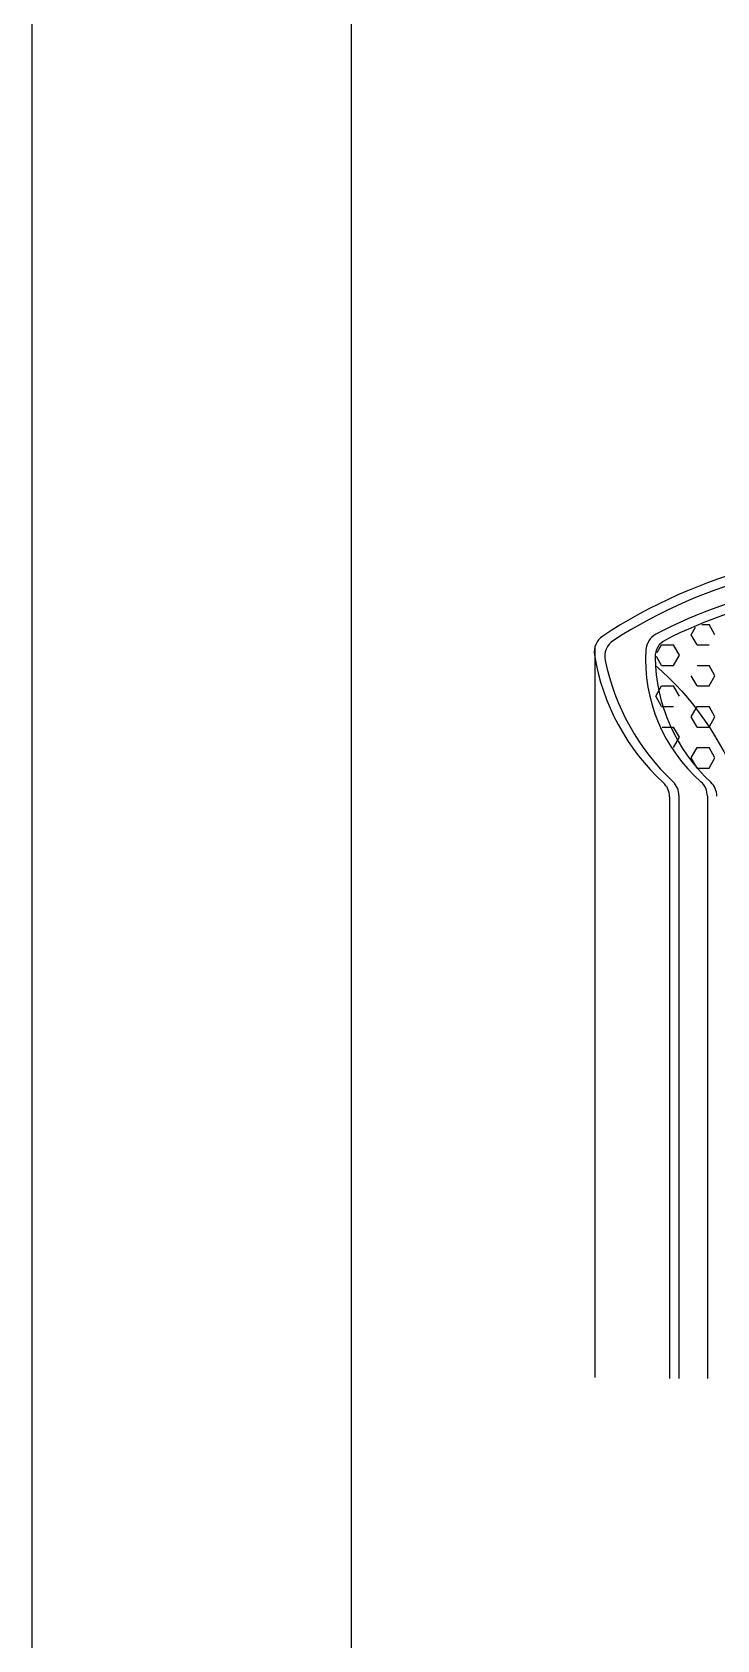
# Model space of a CAD drawing. Header units: inches. Extents: x 11 to 53.5, y 7.4 to 32.2.
# Drawn here: x 11.022 to 11.745, y 11.86 to 13.557 of the extents above; entities that cross this region are included whole.
import ezdxf

# ---------------------------------------------------------------- set-up
doc = ezdxf.new("R2010")
doc.units = ezdxf.units.IN
doc.header["$MEASUREMENT"] = 0
for name, color, linetype in [('1', 1, 'Continuous'), ('4', 4, 'Continuous'), ('kadrbm', 4, 'Continuous')]:
    doc.layers.add(name, color=color, linetype=linetype)

# ---------------------------------------------------------------- blocks, each defined once
blk = doc.blocks.new('kadrbm')
at = {"layer": 'kadrbm', "color": 4}
blk.add_lwpolyline([(0, 0), (0, 24.7972), (21, 24.7972), (21, 0), (0, 0)], close=True, dxfattribs=at)
blk.add_lwpolyline([(20.6631, 0.3257), (20.6631, 24.4603), (0.3369, 24.4603), (0.3369, 0.3257), (20.6631, 0.3257)], dxfattribs=at)

msp = doc.modelspace()

# ---------------------------------------------------------------- linework, layer by layer
at = {"layer": '1'}
for p, q in [((11.7178, 12.921), (11.7223, 12.9289)), ((11.729, 12.9319), (11.7365, 12.9319)), ((11.7428, 12.921), (11.7365, 12.9319)), ((11.6819, 12.9022), (11.6865, 12.9102)), ((11.6865, 12.9102), (11.699, 12.9102)), ((11.7053, 12.8994), (11.699, 12.9102)), ((11.724, 12.9102), (11.7178, 12.921)), ((11.724, 12.9102), (11.7365, 12.9102)), ((11.6865, 12.8886), (11.6811, 12.8979)), ((11.699, 12.8886), (11.7053, 12.8994)), ((11.6865, 12.8886), (11.699, 12.8886)), ((11.724, 12.8669), (11.7178, 12.8777)), ((11.724, 12.8886), (11.7365, 12.8886)), ((11.7428, 12.8777), (11.7365, 12.8886)), ((11.7365, 12.8669), (11.7428, 12.8777)), ((11.6803, 12.8561), (11.6865, 12.8669)), ((11.6865, 12.8669), (11.699, 12.8669)), ((11.7053, 12.8561), (11.699, 12.8669)), ((11.724, 12.8669), (11.7365, 12.8669)), ((11.6865, 12.8453), (11.6803, 12.8561)), ((11.6865, 12.8453), (11.699, 12.8453)), ((11.7178, 12.8344), (11.724, 12.8453)), ((11.724, 12.8453), (11.7365, 12.8453)), ((11.7428, 12.8344), (11.7365, 12.8453)), ((11.724, 12.8236), (11.7178, 12.8344)), ((11.7365, 12.8236), (11.7428, 12.8344)), ((11.6869, 12.8236), (11.699, 12.8236)), ((11.7053, 12.8128), (11.699, 12.8236)), ((11.699, 12.802), (11.7053, 12.8128)), ((11.724, 12.8236), (11.7365, 12.8236)), ((11.7178, 12.7911), (11.724, 12.802)), ((11.724, 12.7803), (11.7178, 12.7911)), ((11.724, 12.802), (11.7365, 12.802)), ((11.7428, 12.7911), (11.7365, 12.802)), ((11.7365, 12.7803), (11.7428, 12.7911)), ((11.724, 12.7803), (11.7365, 12.7803)), ((11.7048, 12.7513), (11.7048, 12.1363)), ((11.7348, 12.7508), (11.7348, 12.1363))]:
    msp.add_line(p, q, dxfattribs=at)
msp.add_lwpolyline([(11.6798, 12.8889, -0.247646), (11.7871, 12.6103)], format="xyb", dxfattribs=at)
for centre, radius, start, end in [((11.9277, 12.4594), 0.5412, 85.891, 122.6686), ((11.9226, 12.4592), 0.5219, 85.0053, 117.6467), ((11.9226, 12.4592), 0.5119, 85.0053, 116.9749), ((11.6353, 12.9028), 0.02, 123.4033, 189.2444), ((11.6464, 12.8981), 0.02, 122.6686, 191.8845), ((11.6898, 12.9038), 0.02, 117.6467, 176.7689), ((11.6995, 12.8976), 0.02, 116.9749, 180.9113), ((11.8463, 12.9372), 0.2338, 189.2444, 227.4894), ((11.8678, 12.9447), 0.2463, 191.8845, 226.5833), ((11.8419, 12.8952), 0.1724, 176.7689, 228.6545), ((11.8633, 12.9002), 0.1838, 180.9113, 227.1888), ((11.6748, 12.7501), 0.02, 0, 47.4894), ((11.6848, 12.7513), 0.02, 0, 46.5833), ((11.7148, 12.7508), 0.02, 0, 48.6545), ((11.7248, 12.7506), 0.02, 0, 47.1888)]:
    msp.add_arc(centre, radius, start, end, dxfattribs=at)
at = {"layer": '4'}
for p, q in [((11.6158, 12.9074), (11.6158, 12.1372)), ((11.6948, 12.7501), (11.6948, 12.1363))]:
    msp.add_line(p, q, dxfattribs=at)
msp.add_arc((11.9277, 12.4594), 0.5512, 85.891, 123.4033, dxfattribs=at)

# ---------------------------------------------------------------- block references
at = {"layer": 'kadrbm'}
msp.add_blockref('kadrbm', (11.0217, 7.3575), dxfattribs=at)

doc.saveas('drawing.dxf')
